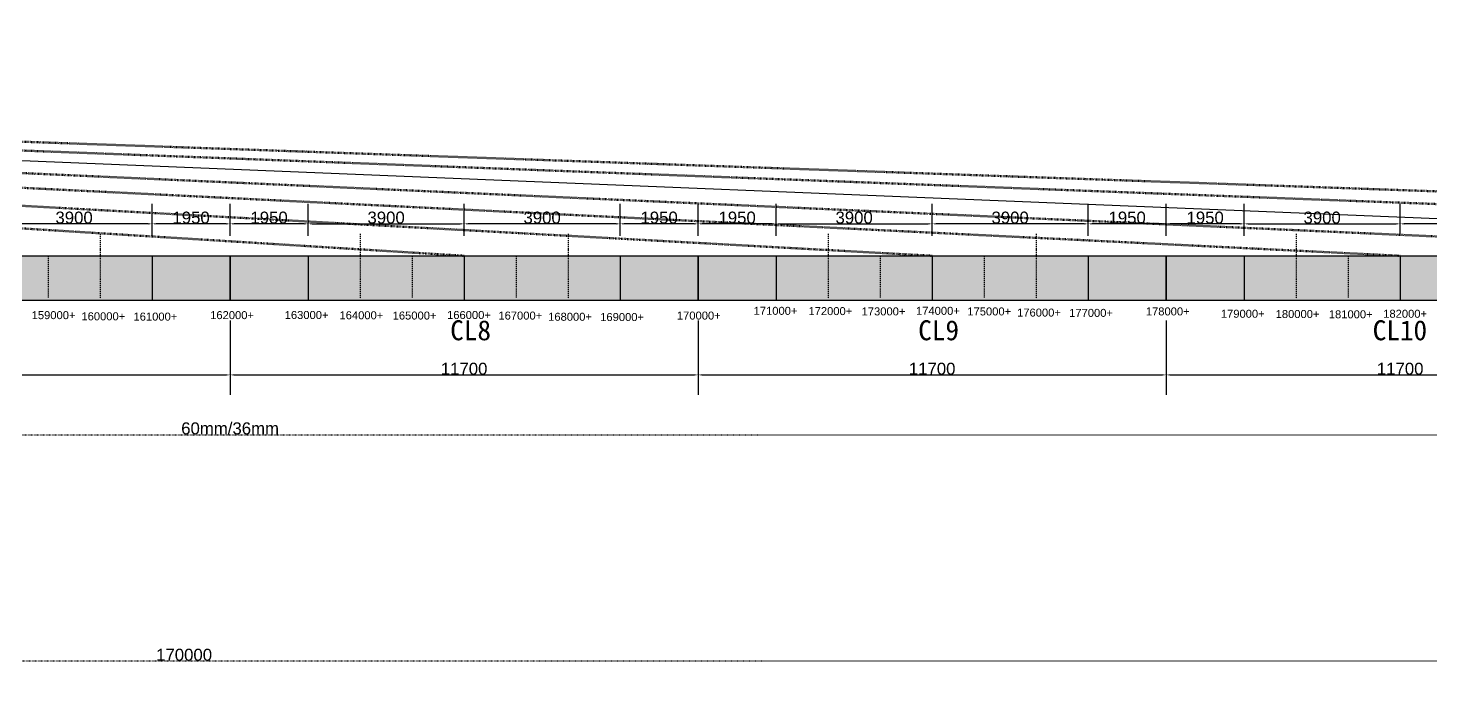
# Model space of a CAD drawing. Header units: millimetres. Extents: x -150378 to 490000, y -63094 to 58178.
# Drawn here: x 81099 to 116169, y -10635 to 5697 of the extents above; entities that cross this region are included whole.
import ezdxf

# ---------------------------------------------------------------- set-up
doc = ezdxf.new("R2010")
doc.units = ezdxf.units.MM
doc.header["$PDMODE"] = 3
doc.header["$PDSIZE"] = 200
doc.linetypes.add('ACAD_ISO03W100', pattern=[30, 12, -18])
doc.linetypes.add('DASHDOTX2', pattern=[50.8, 25.4, -12.7, 0, -12.7])
doc.styles.get("Standard").update_dxf_attribs({"font": 'arial.ttf'})
doc.dimstyles.new('ISO-25', dxfattribs={"dimtxt": 300, "dimasz": 100, "dimexe": 500, "dimexo": 500, "dimtad": 1, "dimtxsty": 'Standard', "dimcen": 2.5, "dimadec": 0, "dimazin": 0, "dimtfac": 1, "dimtmove": 0, "dimatfit": 3, "dimfxl": 1, "dimarcsym": 0})

# ---------------------------------------------------------------- blocks, each defined once
blk = doc.blocks.new('*D90')
at = {"color": 0, "lineweight": -2, "transparency": 16777216}
for p, q in [((74450, -1619), (74450, -3480)), ((86150, -1619), (86150, -3480)), ((74550, -2980), (86050, -2980))]:
    blk.add_line(p, q, dxfattribs=at)
at = {"color": 0, "transparency": 16777216}
for points in [[(74550, -2964), (74550, -2997), (74450, -2980)], [(86050, -2964), (86050, -2997), (86150, -2980)]]:
    blk.add_solid(points, dxfattribs=at)
at = {"layer": 'Defpoints', "color": 0, "transparency": 16777216}
for p in [(74450, -1119), (86150, -1119), (86150, -2980)]:
    blk.add_point(p, dxfattribs=at)
at = {"color": 0, "transparency": 16777216, "insert": (80300, -2827), "char_height": 300, "attachment_point": 5}
blk.add_mtext('11700', dxfattribs=at)
blk = doc.blocks.new('*D91')
at = {"color": 0, "lineweight": -2, "transparency": 16777216}
for p, q in [((86150, -1619), (86150, -3480)), ((97850, -1619), (97850, -3480)), ((86250, -2980), (97750, -2980))]:
    blk.add_line(p, q, dxfattribs=at)
at = {"color": 0, "transparency": 16777216}
for points in [[(86250, -2964), (86250, -2997), (86150, -2980)], [(97750, -2964), (97750, -2997), (97850, -2980)]]:
    blk.add_solid(points, dxfattribs=at)
at = {"layer": 'Defpoints', "color": 0, "transparency": 16777216}
for p in [(86150, -1119), (97850, -1119), (97850, -2980)]:
    blk.add_point(p, dxfattribs=at)
at = {"color": 0, "transparency": 16777216, "insert": (92000, -2827), "char_height": 300, "attachment_point": 5}
blk.add_mtext('11700', dxfattribs=at)
blk = doc.blocks.new('*D92')
at = {"color": 0, "lineweight": -2, "transparency": 16777216}
for p, q in [((92000, 500), (92000, 1299)), ((95900, 500), (95900, 1299)), ((95800, 799), (92100, 799))]:
    blk.add_line(p, q, dxfattribs=at)
at = {"color": 0, "transparency": 16777216}
for points in [[(92100, 816), (92100, 782), (92000, 799)], [(95800, 816), (95800, 782), (95900, 799)]]:
    blk.add_solid(points, dxfattribs=at)
at = {"layer": 'Defpoints', "color": 0, "transparency": 16777216}
for p in [(92000, 799), (92000, 0), (95900, 0)]:
    blk.add_point(p, dxfattribs=at)
at = {"color": 0, "transparency": 16777216, "insert": (93950, 953), "char_height": 300, "attachment_point": 5}
blk.add_mtext('3900', dxfattribs=at)
blk = doc.blocks.new('*D93')
at = {"color": 0, "lineweight": -2, "transparency": 16777216}
for p, q in [((86150, 500), (86150, 1299)), ((88100, 500), (88100, 1299)), ((88000, 799), (86250, 799))]:
    blk.add_line(p, q, dxfattribs=at)
at = {"color": 0, "transparency": 16777216}
for points in [[(86250, 816), (86250, 782), (86150, 799)], [(88000, 816), (88000, 782), (88100, 799)]]:
    blk.add_solid(points, dxfattribs=at)
at = {"layer": 'Defpoints', "color": 0, "transparency": 16777216}
for p in [(86150, 799), (86150, 0), (88100, 0)]:
    blk.add_point(p, dxfattribs=at)
at = {"color": 0, "transparency": 16777216, "insert": (87125, 953), "char_height": 300, "attachment_point": 5}
blk.add_mtext('1950', dxfattribs=at)
blk = doc.blocks.new('*D94')
at = {"color": 0, "lineweight": -2, "transparency": 16777216}
for p, q in [((88100, 500), (88100, 1299)), ((92000, 500), (92000, 1299)), ((88200, 799), (91900, 799))]:
    blk.add_line(p, q, dxfattribs=at)
at = {"color": 0, "transparency": 16777216}
for points in [[(88200, 816), (88200, 782), (88100, 799)], [(91900, 816), (91900, 782), (92000, 799)]]:
    blk.add_solid(points, dxfattribs=at)
at = {"layer": 'Defpoints', "color": 0, "transparency": 16777216}
for p in [(92000, 799), (88100, 0), (92000, 0)]:
    blk.add_point(p, dxfattribs=at)
at = {"color": 0, "transparency": 16777216, "insert": (90050, 953), "char_height": 300, "attachment_point": 5}
blk.add_mtext('3900', dxfattribs=at)
blk = doc.blocks.new('*D95')
at = {"color": 0, "lineweight": -2, "transparency": 16777216}
for p, q in [((95900, 500), (95900, 1299)), ((97850, 500), (97850, 1299)), ((97750, 799), (96000, 799))]:
    blk.add_line(p, q, dxfattribs=at)
at = {"color": 0, "transparency": 16777216}
for points in [[(96000, 816), (96000, 782), (95900, 799)], [(97750, 816), (97750, 782), (97850, 799)]]:
    blk.add_solid(points, dxfattribs=at)
at = {"layer": 'Defpoints', "color": 0, "transparency": 16777216}
for p in [(95900, 799), (95900, 0), (97850, 0)]:
    blk.add_point(p, dxfattribs=at)
at = {"color": 0, "transparency": 16777216, "insert": (96875, 953), "char_height": 300, "attachment_point": 5}
blk.add_mtext('1950', dxfattribs=at)
blk = doc.blocks.new('*D96')
at = {"color": 0, "lineweight": -2, "transparency": 16777216}
for p, q in [((97850, -1619), (97850, -3480)), ((109550, -1619), (109550, -3480)), ((97950, -2980), (109450, -2980))]:
    blk.add_line(p, q, dxfattribs=at)
at = {"color": 0, "transparency": 16777216}
for points in [[(97950, -2964), (97950, -2997), (97850, -2980)], [(109450, -2964), (109450, -2997), (109550, -2980)]]:
    blk.add_solid(points, dxfattribs=at)
at = {"layer": 'Defpoints', "color": 0, "transparency": 16777216}
for p in [(97850, -1119), (109550, -1119), (109550, -2980)]:
    blk.add_point(p, dxfattribs=at)
at = {"color": 0, "transparency": 16777216, "insert": (103700, -2827), "char_height": 300, "attachment_point": 5}
blk.add_mtext('11700', dxfattribs=at)
blk = doc.blocks.new('*D97')
at = {"color": 0, "lineweight": -2, "transparency": 16777216}
for p, q in [((103700, 500), (103700, 1299)), ((107600, 500), (107600, 1299)), ((107500, 799), (103800, 799))]:
    blk.add_line(p, q, dxfattribs=at)
at = {"color": 0, "transparency": 16777216}
for points in [[(103800, 816), (103800, 782), (103700, 799)], [(107500, 816), (107500, 782), (107600, 799)]]:
    blk.add_solid(points, dxfattribs=at)
at = {"layer": 'Defpoints', "color": 0, "transparency": 16777216}
for p in [(103700, 799), (103700, 0), (107600, 0)]:
    blk.add_point(p, dxfattribs=at)
at = {"color": 0, "transparency": 16777216, "insert": (105650, 953), "char_height": 300, "attachment_point": 5}
blk.add_mtext('3900', dxfattribs=at)
blk = doc.blocks.new('*D98')
at = {"color": 0, "lineweight": -2, "transparency": 16777216}
for p, q in [((97850, 500), (97850, 1299)), ((99800, 500), (99800, 1299)), ((99700, 799), (97950, 799))]:
    blk.add_line(p, q, dxfattribs=at)
at = {"color": 0, "transparency": 16777216}
for points in [[(97950, 816), (97950, 782), (97850, 799)], [(99700, 816), (99700, 782), (99800, 799)]]:
    blk.add_solid(points, dxfattribs=at)
at = {"layer": 'Defpoints', "color": 0, "transparency": 16777216}
for p in [(97850, 799), (97850, 0), (99800, 0)]:
    blk.add_point(p, dxfattribs=at)
at = {"color": 0, "transparency": 16777216, "insert": (98825, 953), "char_height": 300, "attachment_point": 5}
blk.add_mtext('1950', dxfattribs=at)
blk = doc.blocks.new('*D99')
at = {"color": 0, "lineweight": -2, "transparency": 16777216}
for p, q in [((99800, 500), (99800, 1299)), ((103700, 500), (103700, 1299)), ((99900, 799), (103600, 799))]:
    blk.add_line(p, q, dxfattribs=at)
at = {"color": 0, "transparency": 16777216}
for points in [[(99900, 816), (99900, 782), (99800, 799)], [(103600, 816), (103600, 782), (103700, 799)]]:
    blk.add_solid(points, dxfattribs=at)
at = {"layer": 'Defpoints', "color": 0, "transparency": 16777216}
for p in [(103700, 799), (99800, 0), (103700, 0)]:
    blk.add_point(p, dxfattribs=at)
at = {"color": 0, "transparency": 16777216, "insert": (101750, 953), "char_height": 300, "attachment_point": 5}
blk.add_mtext('3900', dxfattribs=at)
blk = doc.blocks.new('*D100')
at = {"color": 0, "lineweight": -2, "transparency": 16777216}
for p, q in [((107600, 500), (107600, 1299)), ((109550, 500), (109550, 1299)), ((109450, 799), (107700, 799))]:
    blk.add_line(p, q, dxfattribs=at)
at = {"color": 0, "transparency": 16777216}
for points in [[(107700, 816), (107700, 782), (107600, 799)], [(109450, 816), (109450, 782), (109550, 799)]]:
    blk.add_solid(points, dxfattribs=at)
at = {"layer": 'Defpoints', "color": 0, "transparency": 16777216}
for p in [(107600, 799), (107600, 0), (109550, 0)]:
    blk.add_point(p, dxfattribs=at)
at = {"color": 0, "transparency": 16777216, "insert": (108575, 953), "char_height": 300, "attachment_point": 5}
blk.add_mtext('1950', dxfattribs=at)
blk = doc.blocks.new('*D101')
at = {"color": 0, "lineweight": -2, "transparency": 16777216}
for p, q in [((109550, -1619), (109550, -3480)), ((121250, -1619), (121250, -3480)), ((109650, -2980), (121150, -2980))]:
    blk.add_line(p, q, dxfattribs=at)
at = {"color": 0, "transparency": 16777216}
for points in [[(109650, -2964), (109650, -2997), (109550, -2980)], [(121150, -2964), (121150, -2997), (121250, -2980)]]:
    blk.add_solid(points, dxfattribs=at)
at = {"layer": 'Defpoints', "color": 0, "transparency": 16777216}
for p in [(109550, -1119), (121250, -1119), (121250, -2980)]:
    blk.add_point(p, dxfattribs=at)
at = {"color": 0, "transparency": 16777216, "insert": (115400, -2827), "char_height": 300, "attachment_point": 5}
blk.add_mtext('11700', dxfattribs=at)
blk = doc.blocks.new('*D102')
at = {"color": 0, "lineweight": -2, "transparency": 16777216}
for p, q in [((115400, 500), (115400, 1299)), ((119300, 500), (119300, 1299)), ((119200, 799), (115500, 799))]:
    blk.add_line(p, q, dxfattribs=at)
at = {"color": 0, "transparency": 16777216}
for points in [[(115500, 816), (115500, 782), (115400, 799)], [(119200, 816), (119200, 782), (119300, 799)]]:
    blk.add_solid(points, dxfattribs=at)
at = {"layer": 'Defpoints', "color": 0, "transparency": 16777216}
for p in [(115400, 799), (115400, 0), (119300, 0)]:
    blk.add_point(p, dxfattribs=at)
at = {"color": 0, "transparency": 16777216, "insert": (117350, 953), "char_height": 300, "attachment_point": 5}
blk.add_mtext('3900', dxfattribs=at)
blk = doc.blocks.new('*D103')
at = {"color": 0, "lineweight": -2, "transparency": 16777216}
for p, q in [((109550, 500), (109550, 1299)), ((111500, 500), (111500, 1299)), ((111400, 799), (109650, 799))]:
    blk.add_line(p, q, dxfattribs=at)
at = {"color": 0, "transparency": 16777216}
for points in [[(109650, 816), (109650, 782), (109550, 799)], [(111400, 816), (111400, 782), (111500, 799)]]:
    blk.add_solid(points, dxfattribs=at)
at = {"layer": 'Defpoints', "color": 0, "transparency": 16777216}
for p in [(109550, 799), (109550, 0), (111500, 0)]:
    blk.add_point(p, dxfattribs=at)
at = {"color": 0, "transparency": 16777216, "insert": (110525, 953), "char_height": 300, "attachment_point": 5}
blk.add_mtext('1950', dxfattribs=at)
blk = doc.blocks.new('*D104')
at = {"color": 0, "lineweight": -2, "transparency": 16777216}
for p, q in [((111500, 500), (111500, 1299)), ((115400, 500), (115400, 1299)), ((111600, 799), (115300, 799))]:
    blk.add_line(p, q, dxfattribs=at)
at = {"color": 0, "transparency": 16777216}
for points in [[(111600, 816), (111600, 782), (111500, 799)], [(115300, 816), (115300, 782), (115400, 799)]]:
    blk.add_solid(points, dxfattribs=at)
at = {"layer": 'Defpoints', "color": 0, "transparency": 16777216}
for p in [(115400, 799), (111500, 0), (115400, 0)]:
    blk.add_point(p, dxfattribs=at)
at = {"color": 0, "transparency": 16777216, "insert": (113450, 953), "char_height": 300, "attachment_point": 5}
blk.add_mtext('3900', dxfattribs=at)
blk = doc.blocks.new('*D126')
at = {"color": 0, "lineweight": -2, "transparency": 16777216}
for p, q in [((74450, -1619), (74450, -3480)), ((86150, -1619), (86150, -3480)), ((74550, -2980), (86050, -2980))]:
    blk.add_line(p, q, dxfattribs=at)
at = {"color": 0, "transparency": 16777216}
for points in [[(74550, -2964), (74550, -2997), (74450, -2980)], [(86050, -2964), (86050, -2997), (86150, -2980)]]:
    blk.add_solid(points, dxfattribs=at)
at = {"layer": 'Defpoints', "color": 0, "transparency": 16777216}
for p in [(74450, -1119), (86150, -1119), (86150, -2980)]:
    blk.add_point(p, dxfattribs=at)
at = {"color": 0, "transparency": 16777216, "insert": (80300, -2827), "char_height": 300, "attachment_point": 5}
blk.add_mtext('11700', dxfattribs=at)
blk = doc.blocks.new('*D127')
at = {"color": 0, "lineweight": -2, "transparency": 16777216}
for p, q in [((80300, 500), (80300, 1299)), ((84200, 500), (84200, 1299)), ((84100, 799), (80400, 799))]:
    blk.add_line(p, q, dxfattribs=at)
at = {"color": 0, "transparency": 16777216}
for points in [[(80400, 816), (80400, 782), (80300, 799)], [(84100, 816), (84100, 782), (84200, 799)]]:
    blk.add_solid(points, dxfattribs=at)
at = {"layer": 'Defpoints', "color": 0, "transparency": 16777216}
for p in [(80300, 799), (80300, 0), (84200, 0)]:
    blk.add_point(p, dxfattribs=at)
at = {"color": 0, "transparency": 16777216, "insert": (82250, 953), "char_height": 300, "attachment_point": 5}
blk.add_mtext('3900', dxfattribs=at)
blk = doc.blocks.new('*D130')
at = {"color": 0, "lineweight": -2, "transparency": 16777216}
for p, q in [((84200, 500), (84200, 1299)), ((86150, 500), (86150, 1299)), ((86050, 799), (84300, 799))]:
    blk.add_line(p, q, dxfattribs=at)
at = {"color": 0, "transparency": 16777216}
for points in [[(84300, 816), (84300, 782), (84200, 799)], [(86050, 816), (86050, 782), (86150, 799)]]:
    blk.add_solid(points, dxfattribs=at)
at = {"layer": 'Defpoints', "color": 0, "transparency": 16777216}
for p in [(84200, 799), (84200, 0), (86150, 0)]:
    blk.add_point(p, dxfattribs=at)
at = {"color": 0, "transparency": 16777216, "insert": (85175, 953), "char_height": 300, "attachment_point": 5}
blk.add_mtext('1950', dxfattribs=at)
blk = doc.blocks.new('*D150')
at = {"color": 0, "linetype": 'ACAD_ISO03W100', "lineweight": -2, "transparency": 16777216}
for p, q in [((0, -1620), (0, -10635)), ((170000, -1635), (170000, -10635)), ((100, -10135), (169900, -10135))]:
    blk.add_line(p, q, dxfattribs=at)
at = {"color": 0, "linetype": 'ACAD_ISO03W100', "lineweight": 100, "transparency": 16777216}
for points in [[(100, -10119), (100, -10152), (0, -10135)], [(169900, -10119), (169900, -10152), (170000, -10135)]]:
    blk.add_solid(points, dxfattribs=at)
at = {"layer": 'Defpoints', "color": 0, "linetype": 'ACAD_ISO03W100', "lineweight": 100, "transparency": 16777216}
for p in [(0, -1120), (170000, -1135), (170000, -10135)]:
    blk.add_point(p, dxfattribs=at)
at = {"color": 0, "linetype": 'ACAD_ISO03W100', "lineweight": 100, "transparency": 16777216, "insert": (85000, -9982), "char_height": 300, "attachment_point": 5}
blk.add_mtext('170000', dxfattribs=at)
blk = doc.blocks.new('*D313')
at = {"color": 0, "linetype": 'ACAD_ISO03W100', "lineweight": -2, "transparency": 16777216}
for p, q in [((27650, -3980), (27650, -4975)), ((144650, -3980), (144650, -4975)), ((27750, -4475), (144550, -4475))]:
    blk.add_line(p, q, dxfattribs=at)
at = {"color": 0, "linetype": 'ACAD_ISO03W100', "lineweight": 100, "transparency": 16777216}
for points in [[(27750, -4459), (27750, -4492), (27650, -4475)], [(144550, -4459), (144550, -4492), (144650, -4475)]]:
    blk.add_solid(points, dxfattribs=at)
at = {"layer": 'Defpoints', "color": 0, "linetype": 'ACAD_ISO03W100', "lineweight": 100, "transparency": 16777216}
for p in [(27650, -3480), (144650, -3480), (144650, -4475)]:
    blk.add_point(p, dxfattribs=at)
at = {"color": 0, "linetype": 'ACAD_ISO03W100', "lineweight": 100, "transparency": 16777216, "insert": (86150, -4319), "char_height": 300, "attachment_point": 5}
blk.add_mtext('60mm/36mm', dxfattribs=at)

msp = doc.modelspace()

# ---------------------------------------------------------------- hatches: boundary and pattern name
at = {"true_color": 0x7aafdf}
h = msp.add_hatch(color=143, dxfattribs=at)
h.dxf.hatch_style = 1
h.paths.add_polyline_path([(76400, 0), (80300, 0), (80300, -1119.046), (76400, -1119.046)])
h.paths.add_polyline_path([(74450, 0), (76400, 0), (76400, -1119.046), (74450, -1119.046)])
h.paths.add_polyline_path([(80300, 0), (84200, 0), (84200, -1119.046), (80300, -1119.046)])
h.paths.add_polyline_path([(84200, 0), (86150, 0), (86150, -1119.046), (84200, -1119.046)])
h = msp.add_hatch(color=143, dxfattribs=at)
h.dxf.hatch_style = 1
h.paths.add_polyline_path([(88100, 0), (92000, 0), (92000, -1119.046), (88100, -1119.046)])
h.paths.add_polyline_path([(86150, 0), (88100, 0), (88100, -1119.046), (86150, -1119.046)])
h.paths.add_polyline_path([(92000, 0), (95900, 0), (95900, -1119.046), (92000, -1119.046)])
h.paths.add_polyline_path([(95900, 0), (97850, 0), (97850, -1119.046), (95900, -1119.046)])
h = msp.add_hatch(color=143, dxfattribs=at)
h.dxf.hatch_style = 1
h.paths.add_polyline_path([(99800, 0), (103700, 0), (103700, -1119.046), (99800, -1119.046)])
h.paths.add_polyline_path([(97850, 0), (99800, 0), (99800, -1119.046), (97850, -1119.046)])
h.paths.add_polyline_path([(103700, 0), (107600, 0), (107600, -1119.046), (103700, -1119.046)])
h.paths.add_polyline_path([(107600, 0), (109550, 0), (109550, -1119.046), (107600, -1119.046)])
h = msp.add_hatch(color=143, dxfattribs=at)
h.dxf.hatch_style = 1
h.paths.add_polyline_path([(111500, 0), (115400, 0), (115400, -1119.046), (111500, -1119.046)])
h.paths.add_polyline_path([(109550, 0), (111500, 0), (111500, -1119.046), (109550, -1119.046)])
h.paths.add_polyline_path([(115400, 0), (119300, 0), (119300, -1119.046), (115400, -1119.046)])
h.paths.add_polyline_path([(119300, 0), (121250, 0), (121250, -1119.046), (119300, -1119.046)])

# ---------------------------------------------------------------- linework, layer by layer
for p, q in [((138800, 0), (0, 5696.894, 106998.121)), ((84200, 0), (84200, -1119.046)), ((88100, 0), (88100, -1119.046)), ((92000, 0), (92000, -1119.046)), ((95900, 0), (95900, -1119.046)), ((99800, 0), (99800, -1119.046)), ((103700, 0), (103700, -1119.046)), ((107600, 0), (107600, -1119.046)), ((111500, 0), (111500, -1119.046)), ((115400, 0), (115400, -1119.046))]:
    msp.add_line(p, q)
at = {"linetype": 'ACAD_ISO03W100', "lineweight": 100}
for p in [(115400, 0), (103700, 0), (92000, 0), (150500, 0), (162200, 0), (127100, 0)]:
    msp.add_line(p, (0, 5696.894, 106998.121), dxfattribs=at)
at = {"color": 1, "linetype": 'DASHDOTX2'}
for p, q in [((82900, 547.483), (82900, -1079.094, -2644.819)), ((89400, 547.483), (89400, -1079.094, -2644.819)), ((94600, 547.483), (94600, -1079.094, -2644.819)), ((101100, 547.483), (101100, -1079.094, -2644.819)), ((106300, 547.483), (106300, -1079.094, -2644.819)), ((112800, 547.483), (112800, -1079.094, -2644.819)), ((81600, 0, 2240.514), (81600, -1052.108, -2644.819)), ((90700, 0, 2240.514), (90700, -1052.108, -2644.819)), ((93300, 0, 2240.514), (93300, -1052.108, -2644.819)), ((102400, 0, 2240.514), (102400, -1052.108, -2644.819)), ((105000, 0, 2240.514), (105000, -1052.108, -2644.819)), ((114100, 0, 2240.514), (114100, -1052.108, -2644.819))]:
    msp.add_line(p, q, dxfattribs=at)
for points in [[(74450, 0), (86150, 0), (86150, -1119.046), (74450, -1119.046)], [(86150, 0), (97850, 0), (97850, -1119.046), (86150, -1119.046)], [(97850, 0), (109550, 0), (109550, -1119.046), (97850, -1119.046)], [(109550, 0), (121250, 0), (121250, -1119.046), (109550, -1119.046)]]:
    msp.add_lwpolyline(points, close=True)

# ---------------------------------------------------------------- texts
at = {"linetype": 'ACAD_ISO03W100', "lineweight": 100, "char_height": 200, "attachment_point": 3}
for s, width, insert in [('159000+', 1034.48869, (82284.725, -1384.939)), ('162000+', 1034.48869, (86747.037, -1384.643)), ('163000+', 1034.48869, (88609.724, -1380.836)), ('164000+', 1034.48869, (89979.852, -1387.929)), ('165000+', 1034.48869, (91309.082, -1395.125)), ('166000+', 1034.48869, (92668.932, -1381.108)), ('167000+', 1034.48869, (93952.106, -1396.003)), ('170000+  ', 1215.44902, (98414.417, -1395.707)), ('171000+', 1034.48869, (100332.633, -1276.63)), ('172000+', 1034.48869, (101702.762, -1283.723)), ('173000+', 1034.48869, (103031.991, -1290.919)), ('174000+', 1034.48869, (104391.841, -1276.902)), ('175000+', 1034.48869, (105675.015, -1291.797)), ('176000+', 1034.48869, (106918.648, -1320.855)), ('177000+', 1034.48869, (108220.518, -1328.147)), ('178000+', 1034.48869, (110137.327, -1291.501)), ('179000+', 1034.48869, (112012.357, -1349.691)), ('180000+', 1034.48869, (113382.486, -1356.783)), ('181000+', 1034.48869, (114711.715, -1363.98)), ('182000+', 1034.48869, (116071.565, -1349.963)), ('160000+', 1034.48869, (83528.358, -1413.997)), ('161000+', 1034.48869, (84830.228, -1421.29)), ('168000+', 1034.48869, (95195.738, -1425.061)), ('169000+', 1034.48869, (96497.609, -1432.353))]:
    msp.add_mtext_dynamic_manual_height_columns(s, width=width, gutter_width=12.5, heights=[0], dxfattribs=dict(at, insert=insert))
at = {"char_height": 500, "attachment_point": 3}
for s, insert in [('{\\fSimSun|b0|i0|c134|p2;CL8}', (92673.032, -1613.217)), ('{\\fSimSun|b0|i0|c134|p2;CL9}', (104373.032, -1613.217)), ('{\\fSimSun|b0|i0|c134|p2;CL10}', (116073.032, -1613.217))]:
    msp.add_mtext_dynamic_manual_height_columns(s, width=4129.02136, gutter_width=12.5, heights=[0], dxfattribs=dict(at, insert=insert))

# ---------------------------------------------------------------- dimensions: what is measured, and where the dimension line sits
for base, p1, p2, picture, middle in [((80300, 798.905), (84200, 0), (80300, 0), '*D127', (82250, 952.805)), ((84200, 798.905), (86150, 0), (84200, 0), '*D130', (85175, 952.702)), ((86150, 798.905), (88100, 0), (86150, 0), '*D93', (87125, 952.702)), ((92000, 798.905), (88100, 0), (92000, 0), '*D94', (90050, 952.805)), ((92000, 798.905), (95900, 0), (92000, 0), '*D92', (93950, 952.805)), ((95900, 798.905), (97850, 0), (95900, 0), '*D95', (96875, 952.702)), ((97850, 798.905), (99800, 0), (97850, 0), '*D98', (98825, 952.702)), ((103700, 798.905), (99800, 0), (103700, 0), '*D99', (101750, 952.805)), ((103700, 798.905), (107600, 0), (103700, 0), '*D97', (105650, 952.805)), ((107600, 798.905), (109550, 0), (107600, 0), '*D100', (108575, 952.702)), ((109550, 798.905), (111500, 0), (109550, 0), '*D103', (110525, 952.702)), ((115400, 798.905), (111500, 0), (115400, 0), '*D104', (113450, 952.805)), ((115400, 798.905), (119300, 0), (115400, 0), '*D102', (117350, 952.805)), ((86150, -2980.402), (74450, -1119.046), (86150, -1119.046), '*D90', (80300, -2826.606)), ((86150, -2980.402), (74450, -1119.046), (86150, -1119.046), '*D126', (80300, -2826.606)), ((97850, -2980.402), (86150, -1119.046), (97850, -1119.046), '*D91', (92000, -2826.606)), ((109550, -2980.402), (97850, -1119.046), (109550, -1119.046), '*D96', (103700, -2826.606)), ((121250, -2980.402), (109550, -1119.046), (121250, -1119.046), '*D101', (115400, -2826.606))]:
    dim = msp.add_linear_dim(base=base, p1=p1, p2=p2, angle=180, dimstyle='ISO-25')
    dim.commit()
    dim.dimension.update_dxf_attribs({"geometry": picture, "text_midpoint": middle})
at = {"linetype": 'ACAD_ISO03W100', "lineweight": 100}
dim = msp.add_linear_dim(base=(170000, -10135.403), p1=(0, -1119.81), p2=(170000, -1134.849), dimstyle='ISO-25', dxfattribs=at)
dim.commit()
dim.dimension.update_dxf_attribs({"geometry": '*D150', "text_midpoint": (85000, -9981.606)})
dim = msp.add_linear_dim(base=(144650, -4475.171), p1=(27650, -3480.402), p2=(144650, -3480.402), text='60mm/36mm', dimstyle='ISO-25', dxfattribs=at)
dim.commit()
dim.dimension.update_dxf_attribs({"geometry": '*D313', "text_midpoint": (86150, -4319.327)})

doc.saveas('drawing.dxf')
